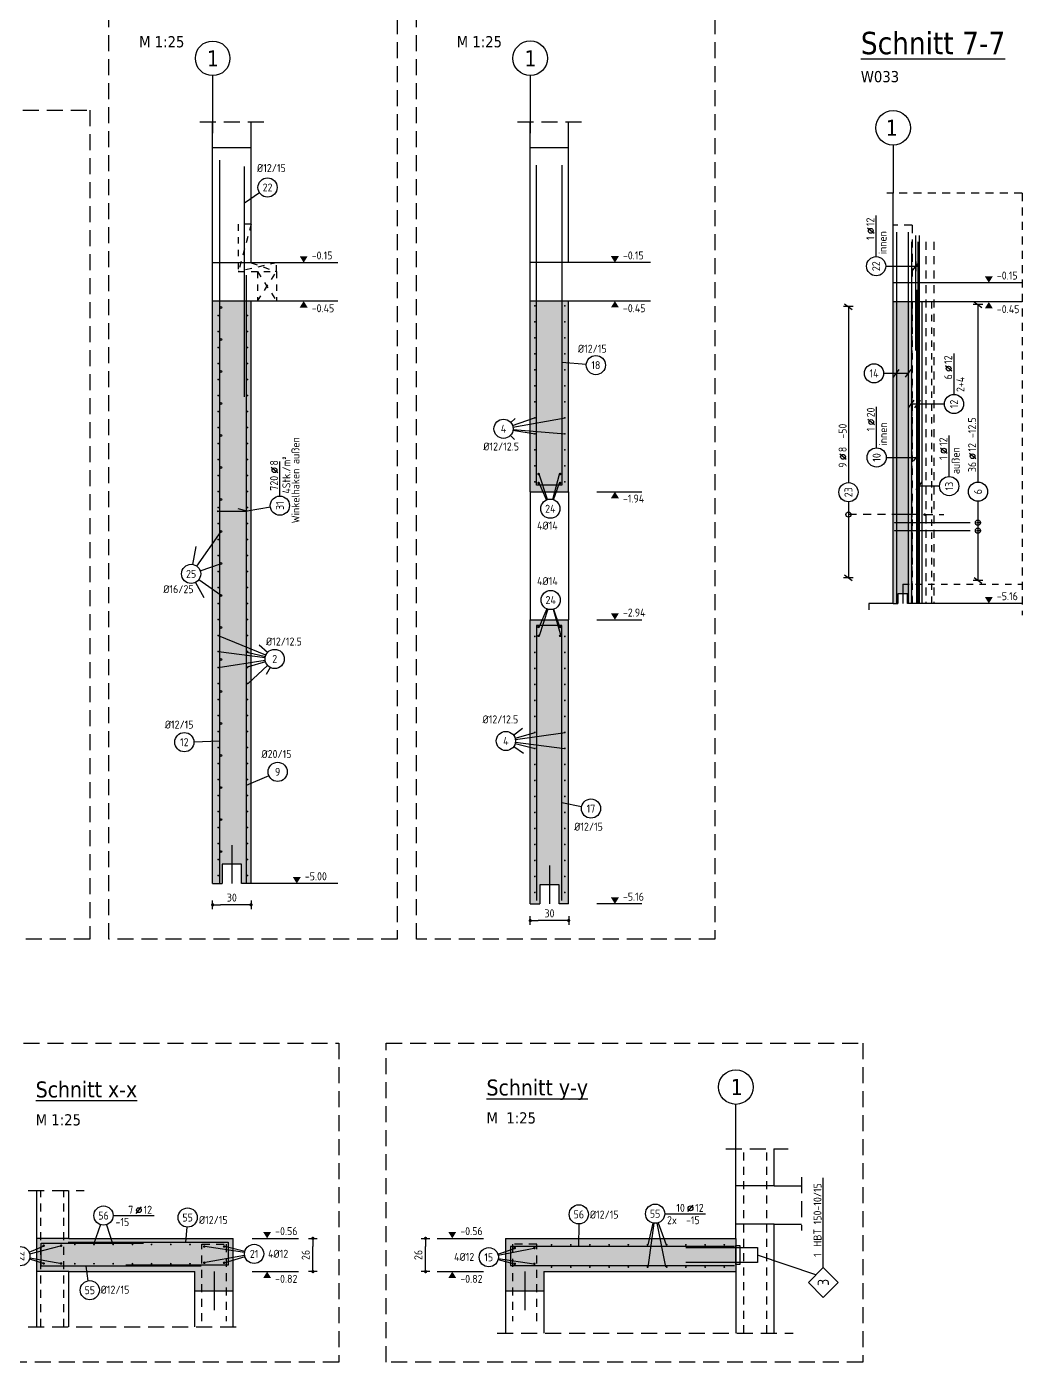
# Model space of a CAD drawing. Extents: x -30 to 112, y -12 to 52.
# Drawn here: x 51.05 to 66.61, y 20.07 to 40.94 of the extents above; entities that cross this region are included whole.
import ezdxf
from ezdxf.enums import TextEntityAlignment as Align

# ---------------------------------------------------------------- set-up
doc = ezdxf.new("R2010")
doc.units = 0
doc.header["$LTSCALE"] = 0.5
for name, pattern in [('AUSGEZOGEN', [1000.01, 1000, 0.01]), ('DASHED', [0.75, 0.5, -0.25]), ('GESTRICHELT', [0.75, 0.5, -0.25]), ('HIDDEN', [0.375, 0.25, -0.125]), ('HIDDEN4', [0.12, 0.02, -0.1]), ('PUNKT', [0.175, 0.05, -0.125]), ('STRICHLINIE', [0.75, 0.5, -0.25]), ('VERDECKT', [0.375, 0.25, -0.125])]:
    doc.linetypes.add(name, pattern=pattern)
for name, color, linetype in [('ACHSEN', 7, 'Continuous'), ('AFB', 7, 'Continuous'), ('AFU', 7, 'Continuous'), ('BETON', 7, 'Continuous'), ('DETAIL', 7, 'Continuous'), ('DRUEBER', 7, 'Continuous'), ('Fugenband', 7, 'Continuous'), ('grau_mittel', 7, 'Continuous'), ('HBT', 7, 'Continuous'), ('HILFE', 7, 'Continuous'), ('koten', 7, 'Continuous'), ('MASSE', 7, 'Continuous'), ('OBJEKT', 7, 'Continuous'), ('RND', 7, 'Continuous'), ('SFP_Achsen', 7, 'Continuous'), ('TEXT', 7, 'Continuous'), ('VERDECKT', 7, 'Continuous')]:
    doc.layers.add(name, color=color, linetype=linetype)
doc.layers.add('NOPLOT', color=7, linetype='Continuous', plot=False)
doc.styles.add('helv', font='tahoma.ttf')
doc.styles.add('txt', font='isocp.shx')
doc.linetypes.add('AFU_50K', pattern='A,0.15,["/",Standard,S=0.2,R=0,X=-0.01,Y=-0.1],0.07,["/",Standard,S=0.2,R=0,X=-0.01,Y=-0.1],0.15', length=0.37)
doc.linetypes.add('AFU_50L', pattern='A,0.75,["/",Standard,S=0.2,R=0,X=-0.01,Y=-0.1],0.07,["/",Standard,S=0.2,R=0,X=-0.01,Y=-0.1],0.75', length=1.57)
doc.linetypes.add('AFU_50M', pattern='A,0.45,["/",Standard,S=0.2,R=0,X=-0.01,Y=-0.1],0.07,["/",Standard,S=0.2,R=0,X=-0.01,Y=-0.1],0.45', length=0.97)
doc.dimstyles.new('DOT_I', dxfattribs={"dimscale": 0.5, "dimtxt": 0.25, "dimasz": 0.25, "dimexe": 0.1, "dimexo": 0.3, "dimgap": 0.1, "dimtad": 1, "dimdec": 3, "dimzin": 3, "dimtxsty": 'txt', "dimblk": 'DOT', "dimblk1": 'DOT', "dimblk2": 'DOT', "dimsah": 1, "dimcen": 0.1, "dimse1": 1, "dimse2": 1, "dimazin": 0, "dimtfac": 1, "dimtdec": 4, "dimtix": 1, "dimtmove": 2, "dimatfit": 3, "dimfxl": 0, "dimtvp": 1, "dimtolj": 1, "dimtzin": 0, "dimarcsym": 0})

# ---------------------------------------------------------------- blocks, each defined once
blk = doc.blocks.new('okrd_o')
at = {"layer": 'koten', "color": 7, "linetype": 'Continuous'}
blk.add_solid([(-0.125, 0.202), (0.125, 0.202), (0, 0)], dxfattribs=at)
at = {"layer": 'koten', "style": 'txt'}
blk.add_attdef('OKRD', (0.25, 0.1), '', height=0.25, dxfattribs=at)
blk = doc.blocks.new('okrd_u')
at = {"layer": 'koten', "color": 7, "linetype": 'Continuous'}
blk.add_solid([(-0.125, -0.202), (0.125, -0.202), (0, 0)], dxfattribs=at)
at = {"layer": 'koten', "style": 'txt'}
blk.add_attdef('OKRD', (0.25, -0.35), '', height=0.25, dxfattribs=at)
blk = doc.blocks.new('RND_HIN')
at = {"layer": 'RND', "color": 7, "linetype": 'Continuous'}
blk.add_circle((0, 0), 0.3, dxfattribs=at)
at = {"layer": 'RND', "color": 7, "linetype": 'Continuous', "style": 'txt'}
blk.add_attdef('POSI', text='', height=0.25, dxfattribs=at).set_placement((0, 0), align=Align.MIDDLE)
blk = doc.blocks.new('lei_gre')
at = {"layer": 'RND', "color": 7, "linetype": 'Continuous'}
for p, q in [((-0.09, -0.12), (0.09, 0.12)), ((0, 0.15), (0, -0.15))]:
    blk.add_line(p, q, dxfattribs=at)
blk = doc.blocks.new('RND_LEI')
at = {"layer": 'RND', "color": 7, "linetype": 'Continuous'}
blk.add_line((1.022, 0.066), (1.19, 0.27), dxfattribs=at)
for centre, radius in [((0, 0), 0.3), ((1.106, 0.168), 0.075)]:
    blk.add_circle(centre, radius, dxfattribs=at)
at = {"layer": 'RND', "color": 7, "linetype": 'Continuous', "style": 'txt'}
blk.add_attdef('POSL', text='', height=0.25, dxfattribs=at).set_placement((0, 0), align=Align.MIDDLE)
blk.add_attdef('ANZ', text='', height=0.25, dxfattribs=at).set_placement((0.931, 0.057), align=Align.RIGHT)
for tag, p in [('DUM', (1.253, 0.057)), ('ABSTD', (1.674, 0.057)), ('POSTXT', (0.374, -0.327))]:
    blk.add_attdef(tag, p, '', height=0.25, dxfattribs=at)
blk = doc.blocks.new('DOT')
at = {"layer": 'MASSE', "color": 7, "linetype": 'Continuous'}
for p, q in [((0, 0), (-1, 0)), ((0, 0.54), (0, -0.54))]:
    blk.add_line(p, q, dxfattribs=at)
at = {"layer": 'MASSE', "color": 7, "linetype": 'Continuous', "const_width": 0.2}
blk.add_lwpolyline([(-0.1, 0, 1), (0.1, 0, 1)], format="xyb", close=True, dxfattribs=at)
blk = doc.blocks.new('*D26')
at = {"layer": 'Defpoints', "color": 0, "linetype": 'AUSGEZOGEN', "transparency": 16777216}
for p in [(53.958, 27.216), (53.958, 27.216), (54.558, 27.216)]:
    blk.add_point(p, dxfattribs=at)
at = {"layer": 'MASSE', "color": 0, "linetype": 'AUSGEZOGEN', "lineweight": -2, "transparency": 16777216}
blk.add_line((54.433, 27.216), (54.083, 27.216), dxfattribs=at)
at = {"layer": 'MASSE', "color": 0, "linetype": 'AUSGEZOGEN', "lineweight": -2, "transparency": 16777216, "xscale": 0.125, "yscale": 0.125, "zscale": 0.125, "rotation": 180}
blk.add_blockref('DOT', (53.958, 27.216), dxfattribs=at)
at = {"layer": 'MASSE', "color": 0, "linetype": 'AUSGEZOGEN', "lineweight": -2, "transparency": 16777216, "xscale": 0.125, "yscale": 0.125, "zscale": 0.125}
blk.add_blockref('DOT', (54.558, 27.216), dxfattribs=at)
at = {"layer": 'MASSE', "color": 0, "linetype": 'AUSGEZOGEN', "transparency": 16777216, "insert": (54.258, 27.329), "char_height": 0.125, "attachment_point": 5, "style": 'txt'}
blk.add_mtext('\\A1;30', dxfattribs=at)
blk = doc.blocks.new('*D27')
at = {"layer": 'Defpoints', "color": 0, "linetype": 'AUSGEZOGEN', "transparency": 16777216}
for p in [(58.922, 26.97), (58.922, 26.97), (59.522, 26.97)]:
    blk.add_point(p, dxfattribs=at)
at = {"layer": 'MASSE', "color": 0, "linetype": 'AUSGEZOGEN', "lineweight": -2, "transparency": 16777216}
blk.add_line((59.397, 26.97), (59.047, 26.97), dxfattribs=at)
at = {"layer": 'MASSE', "color": 0, "linetype": 'AUSGEZOGEN', "lineweight": -2, "transparency": 16777216, "xscale": 0.125, "yscale": 0.125, "zscale": 0.125, "rotation": 180}
blk.add_blockref('DOT', (58.922, 26.97), dxfattribs=at)
at = {"layer": 'MASSE', "color": 0, "linetype": 'AUSGEZOGEN', "lineweight": -2, "transparency": 16777216, "xscale": 0.125, "yscale": 0.125, "zscale": 0.125}
blk.add_blockref('DOT', (59.522, 26.97), dxfattribs=at)
at = {"layer": 'MASSE', "color": 0, "linetype": 'AUSGEZOGEN', "transparency": 16777216, "insert": (59.222, 27.083), "char_height": 0.125, "attachment_point": 5, "style": 'txt'}
blk.add_mtext('\\A1;30', dxfattribs=at)
blk = doc.blocks.new('*D67')
at = {"layer": 'Defpoints', "color": 0, "linetype": 'AUSGEZOGEN', "transparency": 16777216}
for p in [(55.525, 22.005), (55.525, 22.005), (55.525, 21.485)]:
    blk.add_point(p, dxfattribs=at)
at = {"layer": 'MASSE', "color": 0, "linetype": 'AUSGEZOGEN', "lineweight": -2, "transparency": 16777216}
blk.add_line((55.525, 21.61), (55.525, 21.88), dxfattribs=at)
at = {"layer": 'MASSE', "color": 0, "linetype": 'AUSGEZOGEN', "lineweight": -2, "transparency": 16777216, "xscale": 0.125, "yscale": 0.125, "zscale": 0.125}
for p, rotation in [((55.525, 22.005), 90), ((55.525, 21.485), 270)]:
    blk.add_blockref('DOT', p, dxfattribs=dict(at, rotation=rotation))
at = {"layer": 'MASSE', "color": 0, "linetype": 'AUSGEZOGEN', "transparency": 16777216, "insert": (55.412, 21.745), "char_height": 0.125, "attachment_point": 5, "rotation": 90, "style": 'txt'}
blk.add_mtext('\\A1;26', dxfattribs=at)
blk = doc.blocks.new('*D68')
at = {"layer": 'Defpoints', "color": 0, "linetype": 'AUSGEZOGEN', "transparency": 16777216}
for p in [(57.285, 22.005), (57.285, 22.005), (57.285, 21.485)]:
    blk.add_point(p, dxfattribs=at)
at = {"layer": 'MASSE', "color": 0, "linetype": 'AUSGEZOGEN', "lineweight": -2, "transparency": 16777216}
blk.add_line((57.285, 21.61), (57.285, 21.88), dxfattribs=at)
at = {"layer": 'MASSE', "color": 0, "linetype": 'AUSGEZOGEN', "lineweight": -2, "transparency": 16777216, "xscale": 0.125, "yscale": 0.125, "zscale": 0.125}
for p, rotation in [((57.285, 22.005), 90), ((57.285, 21.485), 270)]:
    blk.add_blockref('DOT', p, dxfattribs=dict(at, rotation=rotation))
at = {"layer": 'MASSE', "color": 0, "linetype": 'AUSGEZOGEN', "transparency": 16777216, "insert": (57.172, 21.745), "char_height": 0.125, "attachment_point": 5, "rotation": 90, "style": 'txt'}
blk.add_mtext('\\A1;26', dxfattribs=at)
blk = doc.blocks.new('HBT_AUSZ')
at = {"layer": 'HBT', "color": 1, "linetype": 'Continuous'}
blk.add_lwpolyline([(-0.467, 0), (0, 0.467), (0.467, 0), (0, -0.467)], close=True, dxfattribs=at)
at = {"layer": 'HBT', "color": 1, "linetype": 'Continuous', "style": 'txt'}
blk.add_attdef('POSH', text='', height=0.35, dxfattribs=at).set_placement((0, -0.176), align=Align.CENTER)
at = {"layer": 'HBT', "color": 7, "linetype": 'Continuous', "style": 'txt'}
blk.add_attdef('STKH', text='', height=0.25, dxfattribs=at).set_placement((0.913, 0.055), align=Align.RIGHT)
at = {"layer": 'HBT', "style": 'txt'}
for tag, p in [('ARTH', (1.109, 0.055)), ('TEXTH', (0.552, -0.309))]:
    blk.add_attdef(tag, p, '', height=0.25, dxfattribs=at)

msp = doc.modelspace()

# ---------------------------------------------------------------- hatches: boundary and pattern name
at = {"layer": 'grau_mittel'}
for points in [[(54.55821, 36.64914), (53.95821, 36.64914), (53.95821, 27.54914), (54.10821, 27.54914), (54.10821, 27.84914), (54.40821, 27.84914), (54.40821, 27.54914), (54.55821, 27.54914)], [(53.67939, 21.48455), (53.67939, 21.18455), (54.27939, 21.18455), (54.27939, 22.00455), (51.70939, 22.00455), (51.20939, 22.00455), (51.20939, 21.48455), (51.70939, 21.48455)], [(58.53461, 22.00455), (58.53461, 21.18455), (59.13464, 21.18455), (59.13464, 21.48455), (62.13461, 21.48455), (62.13461, 22.00455)]]:
    msp.add_hatch(color=61, dxfattribs=at).paths.add_polyline_path(points)
h = msp.add_hatch(color=61, dxfattribs=at)
h.paths.add_polyline_path([(59.52172, 36.64991), (58.92172, 36.64991), (58.92172, 33.66991), (59.52172, 33.66991)])
h.paths.add_polyline_path([(58.92172, 27.2299), (59.07172, 27.2299), (59.07172, 27.5299), (59.37172, 27.5299), (59.37172, 27.2299), (59.52172, 27.2299), (59.52172, 31.66991), (58.92172, 31.66991)])
h = msp.add_hatch(color=61, dxfattribs=at)
h.paths.add_polyline_path([(64.89152, 36.63518), (64.59152, 36.63518), (64.59152, 31.92518), (64.66652, 31.92518), (64.66652, 32.07518), (64.74152, 32.07518), (64.74152, 32.22518), (64.89152, 32.22518)])
h.paths.add_polyline_path([(64.74152, 32.07518), (64.81652, 32.07518), (64.81652, 31.92518), (64.89152, 31.92518), (64.89152, 32.22518), (64.74152, 32.22518)], flags=17)

# ---------------------------------------------------------------- linework, layer by layer
at = {"layer": 'ACHSEN', "color": 140, "linetype": 'AUSGEZOGEN'}
for p, q in [((53.95821, 40.17136), (53.95821, 39.27261)), ((58.92172, 40.17213), (58.92172, 39.27337)), ((64.59152, 39.08518), (64.59152, 38.33518)), ((62.13461, 22.59863), (62.13461, 24.09863))]:
    msp.add_line(p, q, dxfattribs=at)
at = {"layer": 'AFB', "color": 1, "linetype": 'AUSGEZOGEN'}
for p, q in [((53.97939, 21.48455), (53.97939, 20.88455)), ((58.83461, 21.48455), (58.83461, 20.88455))]:
    msp.add_line(p, q, dxfattribs=at)
at = {"layer": 'AFU', "color": 8, "linetype": 'AFU_50K'}
for p, q in [((54.55821, 37.24914), (53.95821, 37.24914)), ((59.52172, 37.24991), (58.92172, 37.24991)), ((54.55821, 36.64914), (53.95821, 36.64914)), ((59.52172, 36.64991), (58.92172, 36.64991)), ((62.73461, 22.82455), (62.13461, 22.82455)), ((62.73461, 22.22455), (62.13461, 22.22455)), ((62.13461, 22.00455), (62.13461, 21.48455)), ((51.70939, 21.48455), (51.20939, 21.48455))]:
    msp.add_line(p, q, dxfattribs=at)
at = {"layer": 'AFU', "color": 8, "linetype": 'AFU_50L'}
for p, q in [((66.61095, 36.93518), (64.59152, 36.93518)), ((66.61095, 36.63518), (64.59152, 36.63518)), ((65.04152, 36.63518), (65.04152, 31.92518)), ((66.61095, 31.92518), (64.89152, 31.92518))]:
    msp.add_line(p, q, dxfattribs=at)
at = {"layer": 'AFU', "color": 1, "linetype": 'AUSGEZOGEN'}
for p, q in [((64.74152, 32.22518), (64.74152, 31.92518)), ((54.25821, 28.14914), (54.25821, 27.54914)), ((59.22172, 27.8299), (59.22172, 27.2299))]:
    msp.add_line(p, q, dxfattribs=at)
at = {"layer": 'AFU', "color": 8, "linetype": 'AUSGEZOGEN'}
for p, q in [((64.81652, 32.07518), (64.66652, 32.07518)), ((64.66652, 32.07518), (64.66652, 31.92518)), ((64.81652, 31.92518), (64.81652, 32.07518)), ((64.59152, 31.92518), (64.66652, 31.92518)), ((64.89152, 31.92518), (64.81652, 31.92518)), ((54.10821, 27.84914), (54.10821, 27.54914)), ((54.40821, 27.84914), (54.10821, 27.84914)), ((54.40821, 27.54914), (54.40821, 27.84914)), ((53.95821, 27.54914), (54.10821, 27.54914)), ((54.55821, 27.54914), (54.40821, 27.54914)), ((59.07172, 27.5299), (59.07172, 27.2299)), ((59.37172, 27.5299), (59.07172, 27.5299)), ((59.37172, 27.2299), (59.37172, 27.5299)), ((58.92172, 27.2299), (59.07172, 27.2299)), ((59.52172, 27.2299), (59.37172, 27.2299))]:
    msp.add_line(p, q, dxfattribs=at)
at = {"layer": 'AFU', "color": 8, "linetype": 'AFU_50M'}
for p, q in [((53.67939, 21.18455), (54.27939, 21.18455)), ((58.53461, 21.18455), (59.13461, 21.18455))]:
    msp.add_line(p, q, dxfattribs=at)
at = {"layer": 'BETON', "color": 6, "linetype": 'AUSGEZOGEN'}
for p, q in [((53.95821, 39.04914), (54.55821, 39.04914)), ((53.95821, 27.54914), (53.95821, 39.04914)), ((54.55821, 37.24914), (54.55821, 39.04914)), ((58.92172, 39.04991), (59.52172, 39.04991)), ((58.92172, 33.66991), (58.92172, 39.04991)), ((59.52172, 37.24991), (59.52172, 39.04991)), ((64.59152, 31.92518), (64.59152, 38.32885)), ((55.91244, 37.24914), (54.55821, 37.24914)), ((60.79918, 37.24991), (59.52172, 37.24991)), ((55.91244, 36.64914), (54.55821, 36.64914)), ((54.55821, 27.54914), (54.55821, 36.64914)), ((60.79918, 36.64991), (59.52172, 36.64991)), ((59.52172, 33.66991), (59.52172, 36.64991)), ((58.92172, 33.66991), (59.52172, 33.66991)), ((64.59152, 31.92518), (64.21152, 31.92518)), ((64.21152, 31.92518), (64.21152, 31.82518)), ((58.92172, 31.66991), (59.52172, 31.66991)), ((58.92172, 27.2299), (58.92172, 31.66991)), ((59.52172, 27.2299), (59.52172, 31.66991)), ((62.13461, 22.00455), (62.13461, 23.40181)), ((62.73461, 22.82455), (62.73461, 23.40181)), ((51.20939, 20.62453), (51.20939, 22.75228)), ((51.70939, 22.00455), (51.70939, 22.75228)), ((62.73461, 22.82455), (63.15983, 22.82455)), ((62.73461, 22.22455), (63.15983, 22.22455)), ((62.73461, 20.52193), (62.73461, 22.22455)), ((51.70939, 22.00455), (54.27939, 22.00455)), ((54.27939, 20.62453), (54.27939, 22.00455)), ((58.53461, 22.00455), (62.13461, 22.00455)), ((58.53461, 22.00455), (58.53461, 20.52193)), ((51.70939, 21.48455), (53.67939, 21.48455)), ((51.70939, 20.62453), (51.70939, 21.48455)), ((53.67939, 20.62453), (53.67939, 21.48455)), ((59.13464, 21.48455), (62.13461, 21.48455)), ((59.13464, 21.48455), (59.13464, 20.52193)), ((62.13461, 21.48455), (62.13461, 20.52193))]:
    msp.add_line(p, q, dxfattribs=at)
at = {"layer": 'DETAIL', "color": 102, "linetype": 'STRICHLINIE'}
for points in [[(52.33671, 26.67994), (52.33671, 41.44277), (56.84392, 41.44277), (56.84392, 26.67994)], [(57.14392, 26.67994), (57.14392, 41.44353), (61.80511, 41.44353), (61.80511, 26.67994)], [(47.99071, 26.67994), (47.99071, 39.63176), (52.03671, 39.63176), (52.03671, 26.67994)], [(50.25054, 20.06834), (50.25054, 25.05527), (55.92885, 25.05527), (55.92885, 20.06834)], [(56.67118, 20.06834), (56.67118, 25.05527), (64.12119, 25.05527), (64.12119, 20.06834)]]:
    msp.add_lwpolyline(points, close=True, dxfattribs=at)
at = {"layer": 'DRUEBER', "color": 7, "linetype": 'PUNKT'}
for p, q in [((54.55821, 37.84914), (54.35821, 37.10914)), ((54.35821, 37.84914), (54.35821, 37.10914)), ((54.55821, 37.84914), (54.35821, 37.84914)), ((54.95821, 37.24914), (54.35821, 37.10914)), ((54.55821, 37.24914), (54.95821, 37.10914)), ((54.95821, 37.10914), (54.95821, 37.24914)), ((54.35821, 37.10914), (54.95821, 37.10914)), ((54.65821, 37.10914), (54.95821, 36.64914)), ((54.65821, 36.64914), (54.95821, 37.10914)), ((54.65821, 37.10914), (54.65821, 36.64914)), ((54.95821, 37.10914), (54.95821, 36.64914))]:
    msp.add_line(p, q, dxfattribs=at)
at = {"layer": 'Fugenband', "color": 102, "linetype": 'HIDDEN4'}
for p, q in [((64.89152, 36.63518), (64.89152, 31.92518)), ((65.19152, 36.63518), (65.19152, 31.92518)), ((64.74152, 32.22518), (66.61095, 32.22518))]:
    msp.add_line(p, q, dxfattribs=at)
at = {"layer": 'HBT', "color": 7, "linetype": 'AUSGEZOGEN'}
msp.add_line((63.50079, 21.54992), (63.50079, 22.94992), dxfattribs=at)
at = {"layer": 'HBT', "color": 102, "linetype": 'AUSGEZOGEN'}
msp.add_lwpolyline([(62.13461, 21.59455), (62.13461, 21.89455), (62.19461, 21.89455), (62.19461, 21.59455)], close=True, dxfattribs=at)
at = {"layer": 'HILFE', "color": 102, "linetype": 'DASHED'}
for p, q in [((53.75821, 39.44914), (54.75821, 39.44914)), ((58.72172, 39.44991), (59.72172, 39.44991))]:
    msp.add_line(p, q, dxfattribs=at)
at = {"layer": 'HILFE', "color": 102, "linetype": 'HIDDEN'}
for q in [(64.49152, 38.33518), (66.61095, 31.74)]:
    msp.add_line((66.61095, 38.33518), q, dxfattribs=at)
at = {"layer": 'HILFE', "color": 102, "linetype": 'AUSGEZOGEN'}
for p, q in [((59.96023, 33.66991), (60.66345, 33.66991)), ((59.96023, 31.66991), (60.66345, 31.66991)), ((55.91244, 27.54914), (54.55821, 27.54914)), ((60.66345, 27.2299), (59.96023, 27.2299)), ((54.57339, 22.00455), (55.2983, 22.00455)), ((57.46701, 22.00455), (58.19193, 22.00455)), ((63.38412, 21.43325), (62.47461, 21.74455)), ((54.57339, 21.48455), (55.2983, 21.48455)), ((57.46701, 21.48455), (58.19193, 21.48455))]:
    msp.add_line(p, q, dxfattribs=at)
at = {"layer": 'HILFE', "color": 102, "linetype": 'GESTRICHELT'}
for p, q in [((61.97748, 23.40181), (62.95232, 23.40181)), ((63.15983, 22.95915), (63.15983, 22.12783)), ((51.07704, 22.75228), (51.94868, 22.75228)), ((51.07704, 20.62453), (54.38247, 20.62453)), ((58.40227, 20.52193), (63.03027, 20.52193))]:
    msp.add_line(p, q, dxfattribs=at)
at = {"layer": 'NOPLOT', "color": 191, "linetype": 'Continuous'}
msp.add_line((51.70939, 22.00455), (51.20939, 22.00455), dxfattribs=at)
at = {"layer": 'OBJEKT', "color": 7, "linetype": 'AUSGEZOGEN'}
for p, q in [((53.95821, 39.04914), (53.95821, 39.44914)), ((54.55821, 39.04914), (54.55821, 39.44914)), ((58.92172, 39.04991), (58.92172, 39.44991)), ((59.52172, 39.04991), (59.52172, 39.44991)), ((58.92172, 33.66991), (58.92172, 31.66991)), ((59.52172, 33.66991), (59.52172, 31.66991))]:
    msp.add_line(p, q, dxfattribs=at)
at = {"layer": 'RND', "color": 102, "linetype": 'AUSGEZOGEN'}
for p, q in [((54.69198, 38.33977), (54.45702, 38.18076)), ((64.47693, 37.19388), (64.96563, 37.19388)), ((59.79708, 35.65947), (59.41668, 35.68738)), ((64.444, 35.52058), (64.83998, 35.52058)), ((65.39368, 35.04094), (64.86644, 35.04094)), ((58.61541, 34.75386), (58.6861, 34.81702)), ((58.64502, 34.70378), (58.98617, 34.82398)), ((58.65127, 34.67996), (59.46873, 34.82398)), ((58.65303, 34.64155), (59.46873, 34.57398)), ((58.61136, 34.54964), (58.67521, 34.48788)), ((58.65164, 34.63009), (59.00017, 34.57398)), ((64.48438, 34.20584), (64.96674, 34.20584)), ((59.18926, 33.5476), (59.06227, 33.94675)), ((59.17561, 33.54252), (59.06227, 33.80675)), ((59.27293, 33.54972), (59.37748, 33.94675)), ((59.28492, 33.54602), (59.37748, 33.80675)), ((65.31824, 33.75851), (64.99239, 33.75851)), ((54.86147, 33.42726), (54.49964, 33.36445)), ((53.7089, 32.50832), (54.09255, 33.04829)), ((53.64886, 32.53362), (53.69961, 32.81264)), ((53.76381, 32.435), (54.08327, 32.54529)), ((53.69255, 32.25366), (53.81835, 32.01749)), ((53.74428, 32.29914), (54.09255, 32.05157)), ((59.18199, 31.83977), (59.06227, 31.55842)), ((59.19513, 31.83488), (59.06227, 31.41842)), ((59.2812, 31.83335), (59.39748, 31.41842)), ((59.28722, 31.83518), (59.37748, 31.55842)), ((54.78876, 31.11486), (54.05044, 31.41981)), ((54.77855, 31.07615), (54.0482, 31.16715)), ((54.78135, 31.09181), (54.49787, 31.15821)), ((54.81526, 31.15722), (54.68579, 31.27224)), ((54.77916, 31.03472), (54.04373, 30.92121)), ((54.78374, 31.01445), (54.49563, 30.92792)), ((54.81695, 30.95611), (54.51129, 30.67527)), ((54.85597, 30.9257), (54.79541, 30.81389)), ((58.659, 29.86791), (58.79848, 29.97659)), ((58.68469, 29.81769), (59.00017, 29.90966)), ((58.68915, 29.79714), (59.46873, 29.90966)), ((53.66538, 29.76332), (54.06346, 29.77947)), ((58.66368, 29.68986), (58.81596, 29.58357)), ((58.68612, 29.73898), (59.00017, 29.65966)), ((58.68949, 29.75682), (59.45473, 29.65966)), ((54.83605, 29.23393), (54.48006, 29.07972)), ((59.72309, 28.74901), (59.41668, 28.80983)), ((52.20345, 22.21884), (52.09679, 21.90966)), ((52.29811, 22.21779), (52.39679, 21.90966)), ((53.55397, 22.18071), (53.53319, 21.94538)), ((59.67882, 22.22917), (59.67621, 21.87886)), ((60.85203, 22.24112), (60.75908, 21.5515)), ((60.83855, 22.24357), (60.76092, 21.90485)), ((60.9008, 22.24255), (61.03431, 21.55867)), ((60.92294, 22.24867), (61.04692, 21.90485)), ((51.09074, 21.78667), (51.32638, 21.88976)), ((51.09847, 21.76436), (51.57983, 21.88976)), ((54.45814, 21.73581), (53.8173, 21.62322)), ((54.45754, 21.78404), (53.8373, 21.87718)), ((54.46041, 21.79833), (54.14677, 21.87718)), ((54.46228, 21.71843), (54.14677, 21.62322)), ((58.41445, 21.75863), (58.68891, 21.85402)), ((58.41969, 21.73961), (58.97596, 21.85402)), ((51.09676, 21.68269), (51.32638, 21.61249)), ((51.10104, 21.70049), (51.59983, 21.61249)), ((52.01503, 21.34307), (51.97976, 21.57053)), ((58.41798, 21.67183), (58.66891, 21.60694)), ((58.42119, 21.68776), (58.97596, 21.60694))]:
    msp.add_line(p, q, dxfattribs=at)
at = {"layer": 'RND', "color": 7, "linetype": 'AUSGEZOGEN'}
for p, q in [((64.32693, 37.34388), (64.32693, 37.98388)), ((63.89397, 36.56341), (63.89397, 33.81198)), ((65.9183, 36.59331), (65.9183, 33.8216)), ((65.54368, 35.19094), (65.54368, 35.83094)), ((64.33438, 34.35584), (64.33438, 34.99584)), ((65.46824, 33.90851), (65.46824, 34.54851)), ((55.00926, 33.60292), (55.00926, 34.14292)), ((63.89397, 33.51198), (63.89397, 32.32752)), ((65.9183, 33.5216), (65.9183, 32.28518)), ((52.40236, 22.36064), (53.04236, 22.36064)), ((61.02206, 22.38977), (61.66206, 22.38977))]:
    msp.add_line(p, q, dxfattribs=at)
at = {"layer": 'RND', "color": 102, "linetype": 'VERDECKT'}
for p, q in [((64.69731, 33.31327), (63.84397, 33.31327)), ((65.66942, 33.18723), (65.9683, 33.18723)), ((65.66942, 33.06223), (65.9683, 33.06223))]:
    msp.add_line(p, q, dxfattribs=at)
at = {"layer": 'RND', "color": 1, "linetype": 'AUSGEZOGEN'}
for points in [[(54.06346, 38.84914), (54.06346, 27.54914)], [(54.45702, 35.15197), (54.45702, 38.75197)], [(59.41668, 38.77047), (59.41668, 33.77047), (59.01668, 33.77047), (59.01668, 38.77047)], [(64.64289, 37.72518), (64.64289, 31.92518)], [(64.8299, 37.72518), (64.8299, 31.92518)], [(64.94771, 35.87518), (64.94771, 37.67518)], [(64.99702, 37.67518), (64.99702, 31.92518)], [(54.48006, 37.05197), (54.48006, 27.55197)], [(64.95767, 36.82518), (64.95767, 31.92518)], [(54.03964, 33.36445), (54.49964, 33.36445), (54.35474, 33.40194)], [(64.61942, 33.18723), (65.66942, 33.18723)], [(64.99731, 33.31327), (64.69731, 33.31327)], [(64.61942, 33.06223), (65.66942, 33.06223)], [(59.41668, 27.28167), (59.41668, 31.58167), (59.01668, 31.58167), (59.01668, 27.28167)], [(53.77786, 21.57053), (51.27786, 21.57053), (51.27786, 21.93053), (52.87786, 21.93053)], [(51.69939, 21.94538), (54.19939, 21.94538), (54.19939, 21.58538), (52.59939, 21.58538)], [(62.11461, 21.87886), (58.61461, 21.87886), (58.61461, 21.57886), (62.11461, 21.57886)], [(61.35461, 21.86255), (62.13461, 21.86255), (62.47461, 21.86255), (62.47461, 21.62655), (62.13461, 21.62655), (61.35461, 21.62655)]]:
    msp.add_lwpolyline(points, dxfattribs=at)
at = {"layer": 'RND', "color": 7, "linetype": 'AUSGEZOGEN'}
for points in [[(64.87729, 37.57518), (64.87729, 31.92518)], [(64.97772, 37.57518), (64.97772, 31.92518)]]:
    msp.add_lwpolyline(points, dxfattribs=at)
at = {"layer": 'RND', "color": 7, "linetype": 'HIDDEN'}
for points in [[(65.10532, 37.57518), (65.10532, 31.92518)], [(65.23083, 37.57518), (65.23083, 31.92518)], [(65.08573, 33.31327), (65.38573, 33.31327)], [(62.25944, 20.52193), (62.25944, 23.36606)], [(62.62068, 20.52193), (62.62068, 23.36606)], [(51.27074, 20.62453), (51.27074, 22.75228)], [(51.63198, 20.62453), (51.63198, 22.75228)], [(53.78939, 20.71226), (53.78939, 21.91226), (54.16939, 21.91226), (54.16939, 20.71226)], [(59.02461, 20.71226), (59.02461, 21.91226), (58.64461, 21.91226), (58.64461, 20.71226)]]:
    msp.add_lwpolyline(points, dxfattribs=at)
at = {"layer": 'RND', "color": 7, "linetype": 'AUSGEZOGEN'}
for points, const_width in [([(58.98617, 36.57398, 1), (59.00017, 36.57398, 1)], 0.014), ([(59.45473, 36.57398, 1), (59.46873, 36.57398, 1)], 0.014), ([(54.03824, 36.42305, 1), (54.05224, 36.42305, 1)], 0.014), ([(54.49365, 36.42305, 1), (54.50765, 36.42305, 1)], 0.014), ([(58.98617, 36.32398, 1), (59.00017, 36.32398, 1)], 0.014), ([(59.45473, 36.32398, 1), (59.46873, 36.32398, 1)], 0.014), ([(54.03824, 36.17305, 1), (54.05224, 36.17305, 1)], 0.014), ([(54.49365, 36.17305, 1), (54.50765, 36.17305, 1)], 0.014), ([(54.03824, 35.92305, 1), (54.05224, 35.92305, 1)], 0.014), ([(54.49365, 35.92305, 1), (54.50765, 35.92305, 1)], 0.014), ([(58.98617, 36.07398, 1), (59.00017, 36.07398, 1)], 0.014), ([(59.45473, 36.07398, 1), (59.46873, 36.07398, 1)], 0.014), ([(54.03824, 35.67305, 1), (54.05224, 35.67305, 1)], 0.014), ([(54.49365, 35.67305, 1), (54.50765, 35.67305, 1)], 0.014), ([(58.98617, 35.82398, 1), (59.00017, 35.82398, 1)], 0.014), ([(59.45473, 35.82398, 1), (59.46873, 35.82398, 1)], 0.014), ([(58.98617, 35.57398, 1), (59.00017, 35.57398, 1)], 0.014), ([(59.45473, 35.57398, 1), (59.46873, 35.57398, 1)], 0.014), ([(54.03824, 35.42305, 1), (54.05224, 35.42305, 1)], 0.014), ([(54.49365, 35.42305, 1), (54.50765, 35.42305, 1)], 0.014), ([(58.98617, 35.32398, 1), (59.00017, 35.32398, 1)], 0.014), ([(59.45473, 35.32398, 1), (59.46873, 35.32398, 1)], 0.014), ([(54.03824, 35.17305, 1), (54.05224, 35.17305, 1)], 0.014), ([(54.49365, 35.17305, 1), (54.50765, 35.17305, 1)], 0.014), ([(58.98617, 35.07398, 1), (59.00017, 35.07398, 1)], 0.014), ([(59.45473, 35.07398, 1), (59.46873, 35.07398, 1)], 0.014), ([(54.03824, 34.92305, 1), (54.05224, 34.92305, 1)], 0.014), ([(54.49365, 34.92305, 1), (54.50765, 34.92305, 1)], 0.014), ([(54.03824, 34.67305, 1), (54.05224, 34.67305, 1)], 0.014), ([(54.49365, 34.67305, 1), (54.50765, 34.67305, 1)], 0.014), ([(58.98617, 34.82398, 1), (59.00017, 34.82398, 1)], 0.014), ([(59.45473, 34.82398, 1), (59.46873, 34.82398, 1)], 0.014), ([(54.03824, 34.42305, 1), (54.05224, 34.42305, 1)], 0.014), ([(54.49365, 34.42305, 1), (54.50765, 34.42305, 1)], 0.014), ([(58.98617, 34.57398, 1), (59.00017, 34.57398, 1)], 0.014), ([(59.45473, 34.57398, 1), (59.46873, 34.57398, 1)], 0.014), ([(58.98617, 34.32398, 1), (59.00017, 34.32398, 1)], 0.014), ([(59.45473, 34.32398, 1), (59.46873, 34.32398, 1)], 0.014), ([(54.03824, 34.17305, 1), (54.05224, 34.17305, 1)], 0.014), ([(54.49365, 34.17305, 1), (54.50765, 34.17305, 1)], 0.014), ([(58.98617, 34.07398, 1), (59.00017, 34.07398, 1)], 0.014), ([(59.45473, 34.07398, 1), (59.46873, 34.07398, 1)], 0.014), ([(54.03824, 33.92305, 1), (54.05224, 33.92305, 1)], 0.014), ([(54.49365, 33.92305, 1), (54.50765, 33.92305, 1)], 0.014), ([(58.98617, 33.82398, 1), (59.00017, 33.82398, 1)], 0.014), ([(59.04227, 33.94675, 1), (59.06227, 33.94675, 1)], 0.02), ([(59.04227, 33.80675, 1), (59.06227, 33.80675, 1)], 0.02), ([(59.37748, 33.94675, 1), (59.39748, 33.94675, 1)], 0.02), ([(59.37748, 33.80675, 1), (59.39748, 33.80675, 1)], 0.02), ([(59.45473, 33.82398, 1), (59.46873, 33.82398, 1)], 0.014), ([(54.03824, 33.67305, 1), (54.05224, 33.67305, 1)], 0.014), ([(54.49365, 33.67305, 1), (54.50765, 33.67305, 1)], 0.014), ([(54.03824, 33.42305, 1), (54.05224, 33.42305, 1)], 0.014), ([(54.49365, 33.42305, 1), (54.50765, 33.42305, 1)], 0.014), ([(54.04664, 33.36445, -1), (54.03264, 33.36445, -1)], 0.014), ([(54.03824, 33.17305, 1), (54.05224, 33.17305, 1)], 0.014), ([(54.49365, 33.17305, 1), (54.50765, 33.17305, 1)], 0.014), ([(64.61317, 33.18723, 1), (64.62567, 33.18723, 1)], 0.0125), ([(64.99031, 33.31327, 1), (65.00431, 33.31327, 1)], 0.014), ([(64.61317, 33.06223, 1), (64.62567, 33.06223, 1)], 0.0125), ([(54.03824, 32.92305, 1), (54.05224, 32.92305, 1)], 0.014), ([(54.49365, 32.92305, 1), (54.50765, 32.92305, 1)], 0.014), ([(54.03824, 32.67305, 1), (54.05224, 32.67305, 1)], 0.014), ([(54.49365, 32.67305, 1), (54.50765, 32.67305, 1)], 0.014), ([(54.03824, 32.42305, 1), (54.05224, 32.42305, 1)], 0.014), ([(54.49365, 32.42305, 1), (54.50765, 32.42305, 1)], 0.014), ([(54.03824, 32.17305, 1), (54.05224, 32.17305, 1)], 0.014), ([(54.49365, 32.17305, 1), (54.50765, 32.17305, 1)], 0.014), ([(54.03824, 31.92305, 1), (54.05224, 31.92305, 1)], 0.014), ([(54.49365, 31.92305, 1), (54.50765, 31.92305, 1)], 0.014), ([(54.03824, 31.67305, 1), (54.05224, 31.67305, 1)], 0.014), ([(54.49365, 31.67305, 1), (54.50765, 31.67305, 1)], 0.014), ([(59.04227, 31.55842, 1), (59.06227, 31.55842, 1)], 0.02), ([(59.37748, 31.55842, 1), (59.39748, 31.55842, 1)], 0.02), ([(54.03824, 31.42305, 1), (54.05224, 31.42305, 1)], 0.014), ([(54.49365, 31.42305, 1), (54.50765, 31.42305, 1)], 0.014), ([(58.98617, 31.40966, 1), (59.00017, 31.40966, 1)], 0.014), ([(59.04227, 31.41842, 1), (59.06227, 31.41842, 1)], 0.02), ([(59.37748, 31.41842, 1), (59.39748, 31.41842, 1)], 0.02), ([(59.45473, 31.40966, 1), (59.46873, 31.40966, 1)], 0.014), ([(54.03824, 31.17305, 1), (54.05224, 31.17305, 1)], 0.014), ([(54.49365, 31.17305, 1), (54.50765, 31.17305, 1)], 0.014), ([(58.98617, 31.15966, 1), (59.00017, 31.15966, 1)], 0.014), ([(59.45473, 31.15966, 1), (59.46873, 31.15966, 1)], 0.014), ([(54.03824, 30.92305, 1), (54.05224, 30.92305, 1)], 0.014), ([(54.49365, 30.92305, 1), (54.50765, 30.92305, 1)], 0.014), ([(58.98617, 30.90966, 1), (59.00017, 30.90966, 1)], 0.014), ([(59.45473, 30.90966, 1), (59.46873, 30.90966, 1)], 0.014), ([(54.03824, 30.67305, 1), (54.05224, 30.67305, 1)], 0.014), ([(54.49365, 30.67305, 1), (54.50765, 30.67305, 1)], 0.014), ([(58.98617, 30.65966, 1), (59.00017, 30.65966, 1)], 0.014), ([(59.45473, 30.65966, 1), (59.46873, 30.65966, 1)], 0.014), ([(54.03824, 30.42305, 1), (54.05224, 30.42305, 1)], 0.014), ([(54.49365, 30.42305, 1), (54.50765, 30.42305, 1)], 0.014), ([(58.98617, 30.40966, 1), (59.00017, 30.40966, 1)], 0.014), ([(59.45473, 30.40966, 1), (59.46873, 30.40966, 1)], 0.014), ([(54.03824, 30.17305, 1), (54.05224, 30.17305, 1)], 0.014), ([(54.49365, 30.17305, 1), (54.50765, 30.17305, 1)], 0.014), ([(58.98617, 30.15966, 1), (59.00017, 30.15966, 1)], 0.014), ([(59.45473, 30.15966, 1), (59.46873, 30.15966, 1)], 0.014), ([(54.03824, 29.92305, 1), (54.05224, 29.92305, 1)], 0.014), ([(54.49365, 29.92305, 1), (54.50765, 29.92305, 1)], 0.014), ([(58.98617, 29.90966, 1), (59.00017, 29.90966, 1)], 0.014), ([(59.45473, 29.90966, 1), (59.46873, 29.90966, 1)], 0.014), ([(54.03824, 29.67305, 1), (54.05224, 29.67305, 1)], 0.014), ([(54.49365, 29.67305, 1), (54.50765, 29.67305, 1)], 0.014), ([(58.98617, 29.65966, 1), (59.00017, 29.65966, 1)], 0.014), ([(59.45473, 29.65966, 1), (59.46873, 29.65966, 1)], 0.014), ([(54.03824, 29.42305, 1), (54.05224, 29.42305, 1)], 0.014), ([(54.49365, 29.42305, 1), (54.50765, 29.42305, 1)], 0.014), ([(58.98617, 29.40966, 1), (59.00017, 29.40966, 1)], 0.014), ([(59.45473, 29.40966, 1), (59.46873, 29.40966, 1)], 0.014), ([(54.03824, 29.17305, 1), (54.05224, 29.17305, 1)], 0.014), ([(54.49365, 29.17305, 1), (54.50765, 29.17305, 1)], 0.014), ([(58.98617, 29.15966, 1), (59.00017, 29.15966, 1)], 0.014), ([(59.45473, 29.15966, 1), (59.46873, 29.15966, 1)], 0.014), ([(54.03824, 28.92305, 1), (54.05224, 28.92305, 1)], 0.014), ([(54.49365, 28.92305, 1), (54.50765, 28.92305, 1)], 0.014), ([(58.98617, 28.90966, 1), (59.00017, 28.90966, 1)], 0.014), ([(59.45473, 28.90966, 1), (59.46873, 28.90966, 1)], 0.014), ([(54.03824, 28.67305, 1), (54.05224, 28.67305, 1)], 0.014), ([(54.49365, 28.67305, 1), (54.50765, 28.67305, 1)], 0.014), ([(58.98617, 28.65966, 1), (59.00017, 28.65966, 1)], 0.014), ([(59.45473, 28.65966, 1), (59.46873, 28.65966, 1)], 0.014), ([(54.03824, 28.42305, 1), (54.05224, 28.42305, 1)], 0.014), ([(54.49365, 28.42305, 1), (54.50765, 28.42305, 1)], 0.014), ([(58.98617, 28.40966, 1), (59.00017, 28.40966, 1)], 0.014), ([(59.45473, 28.40966, 1), (59.46873, 28.40966, 1)], 0.014), ([(54.03824, 28.17305, 1), (54.05224, 28.17305, 1)], 0.014), ([(54.49365, 28.17305, 1), (54.50765, 28.17305, 1)], 0.014), ([(58.98617, 28.15966, 1), (59.00017, 28.15966, 1)], 0.014), ([(59.45473, 28.15966, 1), (59.46873, 28.15966, 1)], 0.014), ([(54.03824, 27.92305, 1), (54.05224, 27.92305, 1)], 0.014), ([(54.49365, 27.92305, 1), (54.50765, 27.92305, 1)], 0.014), ([(58.98617, 27.90966, 1), (59.00017, 27.90966, 1)], 0.014), ([(59.45473, 27.90966, 1), (59.46873, 27.90966, 1)], 0.014), ([(54.03824, 27.67305, 1), (54.05224, 27.67305, 1)], 0.014), ([(54.49365, 27.67305, 1), (54.50765, 27.67305, 1)], 0.014), ([(58.98617, 27.65966, 1), (59.00017, 27.65966, 1)], 0.014), ([(59.45473, 27.65966, 1), (59.46873, 27.65966, 1)], 0.014), ([(58.98617, 27.40966, 1), (59.00017, 27.40966, 1)], 0.014), ([(59.45473, 27.40966, 1), (59.46873, 27.40966, 1)], 0.014), ([(51.79679, 21.90966, 1), (51.81079, 21.90966, 1)], 0.014), ([(52.09679, 21.90966, 1), (52.11079, 21.90966, 1)], 0.014), ([(52.39679, 21.90966, 1), (52.41079, 21.90966, 1)], 0.014), ([(52.69679, 21.90966, 1), (52.71079, 21.90966, 1)], 0.014), ([(52.99679, 21.90966, 1), (53.01079, 21.90966, 1)], 0.014), ([(53.29679, 21.90966, 1), (53.31079, 21.90966, 1)], 0.014), ([(53.59679, 21.90966, 1), (53.61079, 21.90966, 1)], 0.014), ([(59.24692, 21.90485, 1), (59.26092, 21.90485, 1)], 0.014), ([(59.54692, 21.90485, 1), (59.56092, 21.90485, 1)], 0.014), ([(59.84692, 21.90485, 1), (59.86092, 21.90485, 1)], 0.014), ([(60.14692, 21.90485, 1), (60.16092, 21.90485, 1)], 0.014), ([(60.44692, 21.90485, 1), (60.46092, 21.90485, 1)], 0.014), ([(60.74692, 21.90485, 1), (60.76092, 21.90485, 1)], 0.014), ([(61.04692, 21.90485, 1), (61.06092, 21.90485, 1)], 0.014), ([(61.34692, 21.90485, 1), (61.36092, 21.90485, 1)], 0.014), ([(61.64692, 21.90485, 1), (61.66092, 21.90485, 1)], 0.014), ([(61.94692, 21.90485, 1), (61.96092, 21.90485, 1)], 0.014), ([(51.30638, 21.88976, 1), (51.32638, 21.88976, 1)], 0.02), ([(51.57983, 21.88976, 1), (51.59983, 21.88976, 1)], 0.02), ([(53.8173, 21.87718, 1), (53.8373, 21.87718, 1)], 0.02), ([(54.12677, 21.87718, 1), (54.14677, 21.87718, 1)], 0.02), ([(58.66891, 21.85402, 1), (58.68891, 21.85402, 1)], 0.02), ([(58.97596, 21.85402, 1), (58.99596, 21.85402, 1)], 0.02), ([(51.30638, 21.61249, 1), (51.32638, 21.61249, 1)], 0.02), ([(51.57983, 21.61249, 1), (51.59983, 21.61249, 1)], 0.02), ([(51.79679, 21.60839, 1), (51.81079, 21.60839, 1)], 0.014), ([(52.09679, 21.60839, 1), (52.11079, 21.60839, 1)], 0.014), ([(52.39679, 21.60839, 1), (52.41079, 21.60839, 1)], 0.014), ([(52.69679, 21.60839, 1), (52.71079, 21.60839, 1)], 0.014), ([(52.99679, 21.60839, 1), (53.01079, 21.60839, 1)], 0.014), ([(53.29679, 21.60839, 1), (53.31079, 21.60839, 1)], 0.014), ([(53.59679, 21.60839, 1), (53.61079, 21.60839, 1)], 0.014), ([(53.8173, 21.62322, 1), (53.8373, 21.62322, 1)], 0.02), ([(54.12677, 21.62322, 1), (54.14677, 21.62322, 1)], 0.02), ([(58.66891, 21.60694, 1), (58.68891, 21.60694, 1)], 0.02), ([(58.97596, 21.60694, 1), (58.99596, 21.60694, 1)], 0.02), ([(59.24692, 21.55595, 1), (59.26092, 21.55595, 1)], 0.014), ([(59.54692, 21.55595, 1), (59.56092, 21.55595, 1)], 0.014), ([(59.84692, 21.55595, 1), (59.86092, 21.55595, 1)], 0.014), ([(60.14692, 21.55595, 1), (60.16092, 21.55595, 1)], 0.014), ([(60.44692, 21.55595, 1), (60.46092, 21.55595, 1)], 0.014), ([(60.74692, 21.55595, 1), (60.76092, 21.55595, 1)], 0.014), ([(61.04692, 21.55595, 1), (61.06092, 21.55595, 1)], 0.014), ([(61.34692, 21.55595, 1), (61.36092, 21.55595, 1)], 0.014), ([(61.64692, 21.55595, 1), (61.66092, 21.55595, 1)], 0.014), ([(61.94692, 21.55595, 1), (61.96092, 21.55595, 1)], 0.014)]:
    msp.add_lwpolyline(points, format="xyb", close=True, dxfattribs=dict(at, const_width=const_width))
for centre, radius in [((54.0888, 36.54805), 0.014), ((54.0888, 36.04805), 0.014), ((54.0888, 35.54805), 0.014), ((54.0888, 35.04805), 0.014), ((54.0888, 34.54805), 0.014), ((54.0888, 34.04805), 0.014), ((54.0888, 33.54805), 0.014), ((63.89397, 33.31327), 0.04), ((65.08573, 33.31327), 0.014), ((65.9183, 33.18723), 0.04), ((54.0888, 33.04805), 0.014), ((65.9183, 33.06223), 0.04), ((54.0888, 32.54805), 0.014), ((54.0888, 32.04805), 0.014), ((54.0888, 31.54805), 0.014), ((54.0888, 31.04805), 0.014), ((54.0888, 30.54805), 0.014), ((54.0888, 30.04805), 0.014), ((54.0888, 29.54805), 0.014), ((54.0888, 29.04805), 0.014), ((54.0888, 28.54805), 0.014), ((54.0888, 28.04805), 0.014)]:
    msp.add_circle(centre, radius, dxfattribs=at)
at = {"layer": 'SFP_Achsen', "color": 7, "linetype": 'AUSGEZOGEN'}
for centre in [(53.95821, 40.44184), (58.92172, 40.4426), (64.59152, 39.35566), (62.13461, 24.36911)]:
    msp.add_circle(centre, 0.27048, dxfattribs=at)
at = {"layer": 'VERDECKT', "color": 7, "linetype": 'HIDDEN'}
msp.add_line((64.89152, 37.83518), (64.59152, 37.83518), dxfattribs=at)
at = {"layer": 'VERDECKT', "color": 7, "linetype": 'VERDECKT'}
for p, q in [((64.89152, 37.83518), (64.89152, 36.93518)), ((66.61095, 36.93518), (64.89152, 36.93518)), ((64.89152, 31.92518), (64.89152, 36.63518)), ((66.61095, 36.63518), (64.89152, 36.63518))]:
    msp.add_line(p, q, dxfattribs=at)

# ---------------------------------------------------------------- block references
at = {"layer": 'HBT', "color": 7, "linetype": 'AUSGEZOGEN', "xscale": 0.5, "yscale": 0.5, "zscale": 0.5, "rotation": 90}
msp.add_blockref('HBT_AUSZ', (63.50079, 21.31658), dxfattribs=at).add_auto_attribs({'POSH': '3', 'STKH': '1', 'ARTH': 'HBT 150-10/15'})
at = {"layer": 'koten', "color": 7, "linetype": 'DASHED', "xscale": 0.5, "yscale": 0.5, "zscale": 0.5}
for p, values in [((55.38055, 37.24914), {'OKRD': '-0.15'}), ((60.24448, 37.24991), {'OKRD': '-0.15'}), ((55.27313, 27.54914), {'OKRD': '-5.00'})]:
    msp.add_blockref('okrd_o', p, dxfattribs=at).add_auto_attribs(values)
at = {"layer": 'koten', "color": 7, "linetype": 'AUSGEZOGEN'}
ref = msp.add_blockref('okrd_o', (66.08801, 36.93518), dxfattribs=dict(at, xscale=0.5, yscale=0.5, zscale=0.5))
ref.add_attrib('OKRD', '-0.15', (66.21301, 36.98518), dxfattribs={"layer": '0', "color": 0, "linetype": 'ByBlock', "height": 0.125, "style": 'txt'})
at = {"layer": 'koten', "color": 7, "linetype": 'AUSGEZOGEN', "xscale": 0.5, "yscale": 0.5, "zscale": 0.5}
for name, p, values in [('okrd_u', (55.38055, 36.64914), {'OKRD': '-0.45'}), ('okrd_u', (60.24448, 36.64991), {'OKRD': '-0.45'}), ('okrd_o', (60.24448, 27.2299), {'OKRD': '-5.16'}), ('okrd_u', (54.80931, 21.48455), {'OKRD': '-0.82'}), ('okrd_u', (57.70293, 21.48455), {'OKRD': '-0.82'})]:
    msp.add_blockref(name, p, dxfattribs=at).add_auto_attribs(values)
at = {"layer": 'koten', "color": 7, "linetype": 'AUSGEZOGEN'}
ref = msp.add_blockref('okrd_u', (66.08801, 36.63518), dxfattribs=dict(at, xscale=0.5, yscale=0.5, zscale=0.5))
ref.add_attrib('OKRD', '-0.45', (66.21301, 36.46018), dxfattribs={"layer": '0', "color": 0, "linetype": 'ByBlock', "height": 0.125, "style": 'txt'})
ref = msp.add_blockref('okrd_o', (60.24448, 33.66991), dxfattribs=dict(at, xscale=-0.5, yscale=0.5, zscale=0.5, rotation=180))
ref.add_attrib('OKRD', '-1.94', (60.36948, 33.50092), dxfattribs={"layer": '0', "color": 0, "linetype": 'ByBlock', "height": 0.125, "style": 'txt'})
ref = msp.add_blockref('okrd_o', (66.08801, 31.92518), dxfattribs=dict(at, xscale=0.5, yscale=0.5, zscale=0.5))
ref.add_attrib('OKRD', '-5.16', (66.21301, 31.97518), dxfattribs={"layer": '0', "color": 0, "linetype": 'ByBlock', "height": 0.125, "style": 'txt'})
ref = msp.add_blockref('okrd_u', (60.24448, 31.66991), dxfattribs=dict(at, xscale=-0.5, yscale=0.5, zscale=0.5, rotation=180))
ref.add_attrib('OKRD', '-2.94', (60.36948, 31.7197), dxfattribs={"layer": '0', "color": 0, "linetype": 'ByBlock', "height": 0.125, "style": 'txt'})
at = {"layer": 'koten', "color": 102, "linetype": 'AUSGEZOGEN', "xscale": 0.5, "yscale": 0.5, "zscale": 0.5}
for p in [(54.80931, 22.00455), (57.70293, 22.00455)]:
    msp.add_blockref('okrd_o', p, dxfattribs=at).add_auto_attribs({'OKRD': '-0.56'})
at = {"layer": 'RND', "color": 7, "linetype": 'AUSGEZOGEN', "xscale": 0.5, "yscale": 0.5, "zscale": 0.5}
for name, p, values in [('RND_HIN', (54.81621, 38.42385), {'POSI': '22'}), ('RND_HIN', (59.94668, 35.64849), {'POSI': '18'}), ('RND_HIN', (64.294, 35.52058), {'POSI': '14'}), ('RND_HIN', (58.50354, 34.65393), {'POSI': '4'}), ('RND_HIN', (59.23474, 33.40466), {'POSI': '24'}), ('RND_HIN', (53.62202, 32.38604), {'POSI': '25'}), ('RND_HIN', (59.24072, 31.97779), {'POSI': '24'}), ('RND_HIN', (54.9274, 31.0576), {'POSI': '2'}), ('RND_HIN', (53.5155, 29.75724), {'POSI': '12'}), ('RND_HIN', (58.54068, 29.77571), {'POSI': '4'}), ('RND_HIN', (54.97369, 29.29355), {'POSI': '9'}), ('RND_HIN', (59.87022, 28.7198), {'POSI': '17'}), ('RND_LEI', (60.87206, 22.38977), {'POSL': '55', 'DUM': '12', 'ANZ': '10', 'POSTXT': '2x  -15'}), ('RND_LEI', (52.25236, 22.36064), {'POSL': '56', 'DUM': '12', 'ANZ': '7', 'POSTXT': '-15'}), ('RND_HIN', (53.56717, 22.33013), {'POSI': '55'}), ('RND_HIN', (59.67994, 22.37917), {'POSI': '56'}), ('RND_HIN', (54.60588, 21.76176), {'POSI': '21'}), ('RND_HIN', (58.27276, 21.70939), {'POSI': '15'}), ('RND_HIN', (52.03801, 21.19484), {'POSI': '55'})]:
    msp.add_blockref(name, p, dxfattribs=at).add_auto_attribs(values)
at = {"layer": 'RND', "color": 7, "linetype": 'AUSGEZOGEN', "xscale": 0.5, "yscale": 0.5, "zscale": 0.5, "rotation": 90}
for p, values in [((64.32693, 37.19388), {'POSL': '22', 'DUM': '12', 'ANZ': '1', 'POSTXT': 'innen'}), ((65.54368, 35.04094), {'POSL': '12', 'DUM': '12', 'ANZ': '6', 'POSTXT': '2+4'}), ((64.33438, 34.20584), {'POSL': '10', 'DUM': '20', 'ANZ': '1', 'POSTXT': 'innen'}), ((63.89397, 33.66198), {'POSL': '23', 'DUM': '8', 'ANZ': '9', 'ABSTD': '-50'}), ((65.9183, 33.6716), {'POSL': '6', 'DUM': '12', 'ANZ': '36', 'ABSTD': '-12.5'}), ((65.46824, 33.75851), {'POSL': '13', 'DUM': '12', 'ANZ': '1', 'POSTXT': 'außen'}), ((55.00926, 33.45292), {'POSL': '31', 'DUM': '8', 'ANZ': '720', 'POSTXT': '4Stk./m²'}), ((50.95332, 21.72655), {'POSL': '22', 'DUM': '12', 'ANZ': '4'})]:
    msp.add_blockref('RND_LEI', p, dxfattribs=at).add_auto_attribs(values)
at = {"layer": 'RND', "color": 7, "linetype": 'AUSGEZOGEN', "xscale": 0.5, "yscale": 0.5, "zscale": 0.5}
for p in [(64.94771, 37.19388), (64.64289, 35.52058), (64.8299, 35.52058), (64.87729, 35.04094), (64.97772, 35.04094), (64.95767, 34.20584), (64.99702, 33.75851)]:
    msp.add_blockref('lei_gre', p, dxfattribs=at)
at = {"layer": 'RND', "color": 7, "linetype": 'AUSGEZOGEN', "xscale": 0.5, "yscale": 0.5, "zscale": 0.5, "rotation": 270}
for p in [(63.89397, 36.56341), (65.9183, 36.59331), (63.89397, 32.32752), (65.9183, 32.28518)]:
    msp.add_blockref('lei_gre', p, dxfattribs=at)

# ---------------------------------------------------------------- texts
at = {"layer": 'SFP_Achsen', "color": 6, "linetype": 'AUSGEZOGEN', "style": 'helv'}
for p in [(53.86759, 40.31563), (58.8311, 40.3164), (64.47747, 39.23128), (62.05505, 24.24473)]:
    msp.add_text('1', height=0.25, dxfattribs=at).set_placement(p)
at = {"layer": 'TEXT', "color": 1, "linetype": 'AUSGEZOGEN', "style": 'helv'}
for s, p in [('M 1:25', (52.80876, 40.6135)), ('M 1:25', (57.77227, 40.61426)), ('W033', (64.08806, 40.06852)), ('M 1:25', (51.19268, 23.76925)), ('M  1:25', (58.23815, 23.79935))]:
    msp.add_text(s, height=0.175, dxfattribs=at).set_placement(p)
at = {"layer": 'TEXT', "color": 5, "linetype": 'AUSGEZOGEN', "style": 'helv'}
msp.add_text('%%USchnitt 7-7', height=0.35, dxfattribs=at).set_placement((64.08806, 40.50602))
at = {"layer": 'TEXT', "color": 7, "linetype": 'AUSGEZOGEN', "style": 'txt'}
for s, p in [('%%C12/15', (54.65182, 38.66517)), ('%%C12/15', (59.66653, 35.84214)), ('%%C12/12.5', (58.1877, 34.31417)), ('4%%C14', (59.02807, 33.0784)), ('%%C16/25', (53.18608, 32.0852)), ('4%%C14', (59.02807, 32.21113)), ('%%C12/12.5', (54.79205, 31.26714)), ('%%C12/15', (53.20998, 29.96935)), ('%%C12/12.5', (58.17504, 30.05065)), ('%%C20/15', (54.72021, 29.50918)), ('%%C12/15', (59.6074, 28.37447)), ('%%C12/15', (53.74364, 22.23023)), ('%%C12/15', (59.85272, 22.31342)), ('4%%C12', (54.82401, 21.70097)), ('4%%C12', (57.73177, 21.65234)), ('%%C12/15', (52.208, 21.13984))]:
    msp.add_text(s, height=0.125, dxfattribs=at).set_placement(p)
msp.add_text('Winkelhaken außen', height=0.125, rotation=90, dxfattribs=at).set_placement((55.31498, 33.17682))
at = {"layer": 'TEXT', "color": 6, "linetype": 'AUSGEZOGEN', "style": 'helv'}
for s, p in [('%%uSchnitt x-x', (51.19268, 24.20675)), ('%%uSchnitt y-y', (58.23815, 24.23685))]:
    msp.add_text(s, height=0.25, dxfattribs=at).set_placement(p)

# ---------------------------------------------------------------- dimensions: what is measured, and where the dimension line sits
at = {"layer": 'MASSE', "color": 7, "linetype": 'AUSGEZOGEN'}
for base, p1, p2, picture, middle in [((53.95821, 27.21605), (54.55821, 27.21605), (53.95821, 27.21605), '*D26', (54.25821, 27.32855)), ((58.92172, 26.97028), (59.52172, 26.97028), (58.92172, 26.97028), '*D27', (59.22172, 27.08278))]:
    dim = msp.add_linear_dim(base=base, p1=p1, p2=p2, dimstyle='DOT_I', override={"dimdec": 0, "dimlfac": 50}, dxfattribs=at)
    dim.commit()
    dim.dimension.update_dxf_attribs({"geometry": picture, "text_midpoint": middle})
for base, p1, p2, picture, middle in [((55.52501, 22.00455), (55.52501, 21.48455), (55.52501, 22.00455), '*D67', (55.41249, 21.74455)), ((57.28479, 22.00455), (57.28479, 21.48455), (57.28479, 22.00455), '*D68', (57.17227, 21.74455))]:
    dim = msp.add_linear_dim(base=base, p1=p1, p2=p2, angle=90, dimstyle='DOT_I', override={"dimdec": 0, "dimlfac": 50}, dxfattribs=at)
    dim.commit()
    dim.dimension.update_dxf_attribs({"geometry": picture, "text_midpoint": middle})

doc.saveas('drawing.dxf')
